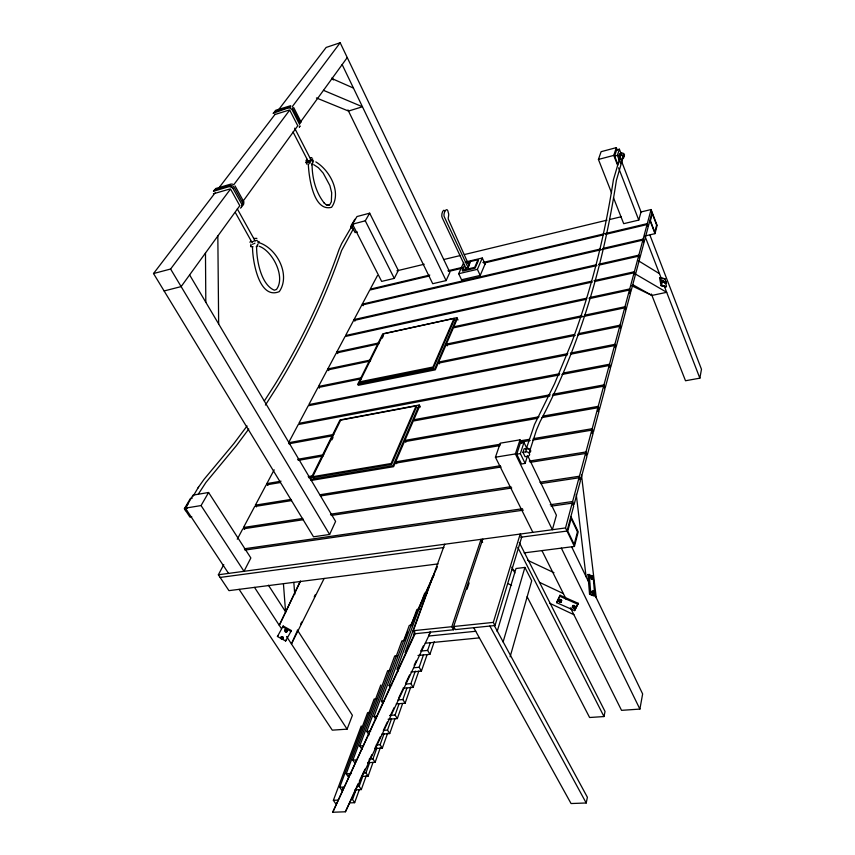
<?xml version="1.0" encoding="UTF-8"?>
<svg xmlns="http://www.w3.org/2000/svg" width="855" height="855" viewBox="0 0 855 855"><rect width="100%" height="100%" fill="white"/><g stroke="black" fill="none" stroke-linecap="round" stroke-linejoin="round"><path stroke-width="1.28" d="M274.305 112.433L275.812 110.22L290.732 105.699M594.246 593.701L593.509 591.04L592.237 591.179L592.066 592.28L592.44 593.616L594.246 593.701L592.44 593.616M592.975 593.851L593.146 592.75M593.712 593.466L593.509 591.04M593.039 578.995L592.301 576.334L593.039 578.995L591.233 578.899L591.029 576.484L593.146 576.163L594.759 595.7L593.488 595.839L589.544 594.129L587.951 574.485L593.146 576.163M591.767 579.145L591.938 578.066M250.953 245.652L251.178 246.988M570.456 607.83L621.532 710.345L639.893 709.084L642.639 693.929L593.552 592.194M651.371 294.002L685.507 380.753L699.86 378.166L701.474 369.285L649.971 235.221M258.712 242.542L258.734 241.377M473.755 627.698L571.055 803.54L586.209 802.984L587.385 797.266L494.094 625.187M527.118 596.726L589.608 717.505L603.983 716.554L605.03 711.478L519.295 542.508M577.895 604.271L578.14 603.277L560.025 595.262L556.594 602.647L574.624 610.62L577.895 604.271L559.769 596.256L560.025 595.262M574.977 607.467L574.079 606.537L574.325 605.543L572.989 605.479L572.294 607.339L574.528 608.333L575.223 606.473L574.325 605.543M574.528 608.333L575.223 606.473M574.624 610.62L578.14 603.277M572.294 607.339L572.989 605.479M573.192 608.268L573.438 607.274L572.54 606.345M560.976 602.337L561.66 600.467L560.762 599.537L559.427 599.483L558.988 600.349L558.732 601.343L559.64 602.273L560.976 602.337L561.66 600.467M558.732 601.343L559.427 599.483M559.64 602.273L559.897 601.279L558.988 600.349M561.404 601.46L560.506 600.531L560.762 599.537M524.136 552.886L574.432 546.452L578.204 531.831L570.905 516.495M644.595 236.066L654.994 233.639L657.11 225.421L651.083 209.539L640.716 212.04M273.514 113.202L274.989 111.3L290.572 106.896M652.098 212.2L648.336 226.308L647.299 223.615L651.083 209.539M574.432 546.452L565.529 527.941L572.187 503.146L551.08 506.171M579.006 477.785L580.417 480.831L574.079 504.61L572.626 501.522L579.006 477.785L540.766 483.599M585.536 453.471L586.915 456.495L580.834 479.281L579.423 476.235L585.536 453.471L530.175 462.341M591.81 430.14L593.146 433.132L587.31 455.01L585.942 451.974L591.81 430.14L532.793 440.069M597.827 407.739L599.131 410.71L593.53 431.711L592.194 428.708L597.827 407.739L541.61 417.614M603.609 386.204L604.88 389.153L599.494 409.331L598.201 406.36L603.609 386.204L552.416 395.576M609.177 365.502L610.417 368.42L605.233 387.828L603.961 384.889L609.177 365.502L561.949 374.469M614.531 345.57L615.739 348.455L610.759 367.148L609.519 364.23L614.531 345.57L571.332 354.066M619.693 326.375L620.869 329.239L616.07 347.237L614.863 344.351L619.693 326.375L577.895 334.861M624.663 307.875L625.817 310.707L621.179 328.053L620.003 325.199L624.663 307.875L445.893 345.238L438.647 362.06L439.523 363.813M629.451 290.027L630.584 292.827L626.117 309.563L624.962 306.742L629.451 290.027L589.02 298.716M634.079 272.809L635.19 275.577L630.872 291.737L629.75 288.937L634.079 272.809L595.027 281.423M638.557 256.179L639.626 258.926L635.468 274.519L634.367 271.751L638.557 256.179L599.505 264.997M642.875 240.105L643.922 242.82L639.903 257.9L638.824 255.153L642.875 240.105L361.761 305.096L354.045 319.588L354.9 321.191M647.043 224.566L648.079 227.259L644.189 241.837L643.131 239.122L647.043 224.566L605.586 234.366M592.088 433.325L592.772 430.749M597.934 411.479L598.618 408.904M629.579 293.254L630.263 290.689M299.742 126.198L299.336 127.181M613.495 197.74L623.701 223.679L638.77 220.088L641.036 211.965L621.083 160.013M510.114 656.822L531.714 580.759L524.906 567.421L516.003 568.511L497.15 631.524M503.103 641.966L524.906 567.421M495.013 625.518L521.732 537.1L520.193 534.054L493.314 622.397L495.013 625.518L455.373 629.59L453.642 626.512L482.765 539.099M623.028 156.85L622.419 158.774A2.191 1.934 13.2 0 0 623.755 156.358A2.191 1.934 13.2 0 0 620.986 155.033L618.935 155.567L620.367 159.308M529.502 451.729L536.438 430.129L540.082 421.654C579.743 346.628 603.641 264.056 616.391 180.373L623.06 157.406M527.118 448.95L523.987 442.452L520.396 443.05L516.741 454.187L521.507 463.966L525.12 463.389L527.492 455.929M622.547 157.459L620.58 163.626L617.385 155.332L619.383 149.198L616.626 149.924L614.617 156.059L617.812 164.342M526.049 449.538L534.482 424.54L554.532 383.788L571.578 342.737C591.297 290.134 604.827 235.339 613.398 179.849L620.174 156.775M525.643 451.846A2.95 2.17 18.1 0 1 529.395 453.62A2.95 2.17 18.1 0 1 527.77 456.26L525.098 456.698L522.971 452.284L525.643 451.846L526.766 448.362A2.939 2.159 18.1 0 1 530.335 449.848A2.939 2.159 18.1 0 1 529.544 452.584M620.986 155.033L621.596 153.109L619.554 153.654L618.935 155.567M522.971 452.284L524.094 448.8L526.766 448.362M525.12 463.389L520.364 453.588L523.987 442.452M528.123 456.591L556.413 515.223L552.362 529.715L515.394 453.93L520.043 439.833L500.282 443.179L495.43 457.211L532.857 532.344M617.62 165.346L613.772 155.396L616.327 147.637L601.108 151.688L598.425 159.436L611.549 192.792M430.514 632.144L345.409 811.79L332.723 812.25L415.103 633.726L453.556 629.772L454.4 627.239M467.044 589.223L469.149 582.886M453.556 629.772L451.825 626.704L481.055 539.334L482.626 542.337M417.988 655.454L429.915 654.332L434.244 641.742M410.988 672.019L421.408 671.09L427.062 654.748M402.908 688.222L413.147 687.377L418.822 671.068M429.915 654.332L427.628 650.42L430.247 642.875M396.303 703.879L405.12 703.205L410.806 686.928M430.193 631.674L428.676 636.035L475.733 631.268M421.408 671.09L419.142 667.274L423.514 654.706M388.106 719.247L397.308 718.595L402.577 703.601M413.147 687.377L410.892 683.637L415.284 671.1M381.95 734.082L389.709 733.569L394.989 718.606M405.12 703.205L402.876 699.55L406.841 688.286M380.454 736.529L374.736 748.595L382.324 748.136L387.614 733.216M397.308 718.595L395.085 715.026L399.061 703.783M382.324 748.136L380.133 744.716L384.119 733.526M367.607 762.724L375.131 762.318L380.422 747.441M389.709 733.569L387.507 730.074L391.494 718.863M354.825 789.87L361.291 789.571L366.239 775.795M375.131 762.318L372.951 758.962L376.948 747.815M361.547 776.447L368.12 776.126L373.058 762.307M349.545 802.888L354.643 802.685L359.143 790.202M368.12 776.126L365.961 772.845L369.574 762.799M405.067 652.579L432.716 576.356M415.103 633.726L413.339 630.701L444.675 544.24M356.129 789.55L352.517 799.532L354.643 802.685M413.403 635.404L414.75 631.653M361.291 789.571L359.153 786.365L362.766 776.351M345.409 811.79L358.181 783.597M390.243 687.324L389.111 685.475L416.898 609.476L419.495 609.188M375.708 719.205L374.02 716.554L401.903 640.865L404.415 640.619M382.591 703.045L381.458 701.228L409.299 625.379L411.854 625.112M369.018 734.926L366.784 731.463L394.689 655.967L397.329 655.71M355.092 763.419L352.891 760.095L380.806 685.015M342.802 787.957L341.872 790.448L339.713 787.263L367.607 712.643L370.097 712.461M361.964 749.365L359.752 745.966L387.657 670.673L390.265 670.438M349.781 773.369L348.402 777.11L346.222 773.85L374.127 698.995L376.649 698.802M332.723 812.25L414.835 633.138M335.523 803.444L333.375 800.323L361.248 725.959M666.398 283.433L666.002 281.306L665.008 281.509L665.04 283.037L666.398 283.433L666.002 281.306M665.414 283.646L665.008 281.509M239.101 589.341L332.274 730.159L347.098 729.144L352.41 715.325L297.38 630.06M214.338 190.184L215.823 188.485L231.096 184.028L232.902 184.253M662.069 282.684L661.674 280.536L662.668 280.322L663.245 282.011L662.069 282.684L661.674 280.536M663.063 282.471L662.668 280.322M485.074 264.045L480.221 275.428L461.55 279.767M480.392 275.791L477.389 269.336L482.284 257.996L466.232 261.822M419.217 405.014L393.043 465.665L310.429 479.495L339.991 419.955L419.217 405.014L420.286 407.066M456.891 317.675L434.8 368.868L357.657 384.376L382.741 333.867L456.891 317.675L458.002 319.973M396.677 463.688L395.683 461.86L404.34 441.736L537.688 418.309M405.879 442.238L404.907 440.421L413.254 421.034L549.786 396.057M419.73 405.997L413.799 419.762L550.192 394.754M447.229 345.869L446.363 344.127L453.374 327.86L586.412 299.282M457.35 318.626L453.834 326.792L586.744 298.192M312.684 476.705L340.728 420.136L416.086 405.933L391.109 463.506L312.684 476.705L313.721 478.479M359.72 381.822L383.51 333.845L454.037 318.445L432.951 367.041L359.72 381.822L360.65 383.532M416.545 406.83L391.611 464.425L313.197 477.592M454.454 319.31L433.399 367.928L360.179 382.677M478.415 260.561L475.102 268.192L462.587 271.131L464.041 267.872M464.618 264.858L462.192 270.298L474.707 267.348L478.02 259.728L466.841 262.389M297.551 630.327L291.437 643.933L324.152 578.461M461.721 280.119L458.686 273.718L463.763 262.41M277.864 635.575L277.437 636.483L285.613 640.983L286.03 640.074M291.416 630.573L290.999 631.492L282.759 626.939L283.176 626.031L291.416 630.573L285.613 640.983M404.372 639.412L407.675 632.123M410.988 624.845L414.301 617.567M415.402 615.14L437.461 566.609M404.287 640.502L405.943 636.868M410.913 625.946L415.327 616.252M418.084 610.181L424.7 595.636M425.801 593.21L434.084 575.009M286.051 632.176L287.365 630.979L287.141 630.082L285.121 629.74L284.929 631.556L286.051 632.176L287.365 630.979M282.93 639.027L283.123 637.221L282 636.612L280.697 637.798L282.043 639.305L282.93 639.027L283.123 637.221M286.949 631.898L287.141 630.082M280.932 638.696L281.124 636.889M280.697 637.798L282 636.612M284.704 630.659L286.019 629.462M215.118 192.867L153.526 273.536L313.507 536.801L329.613 534.471L335.598 521.422L189.607 274.904M347.953 109.932L432.716 283.71L446.096 280.59L449.88 272.35L340.172 42.75L326.15 47.442L278.335 110.071M300.383 580.962L279.275 625.304L300.34 581.507M213.451 191.189L214.829 189.778L229.952 185.364L232.646 185.898L234.078 187.213L242.745 202.934L242.873 205.104L241.388 206.792M359.324 781.181L365.032 769.115M367.885 763.077L371.882 754.634M383.307 730.491L387.304 722.048M390.158 716.009L394.155 707.566M398.719 697.904L402.716 689.461M405.58 683.423L409.577 674.969M414.141 665.318L416.428 660.488M420.991 650.837L423.278 646.006M331.879 439.865L333.044 437.514M382.206 338.185L383.361 335.844M359.784 382.046L358.17 385.316L435.302 369.841L438.155 363.204L575.287 335.384M300.533 624.374L301.719 621.991M314.213 596.961L315.399 594.578M556.594 602.647L559.769 596.256M394.273 278.388L398.323 270.479L369.681 213.173L356.973 216.55L352.484 224.181L381.651 281.402L394.273 278.388L365.277 220.804L369.681 213.173M438.091 563.894L228.948 590.645L218.367 574.774L223.775 564.599M237.263 539.227L242.745 528.914L303.407 519.69M244.626 529.234L243.504 527.492L254.662 506.513L291.566 500.592M256.479 506.876L255.389 505.145L266.14 484.913L280.365 482.53M267.904 485.319L266.846 483.599L274.166 469.823M289.578 444.429L288.573 442.74L298.245 424.54L559.32 374.971M319.417 388.149L318.477 386.492L327.23 370.033L370.194 361.056M328.715 370.6L327.807 368.954L336.272 353.019L378.69 343.913M337.725 353.607L336.827 351.971L345.035 336.539L592.419 282M363.097 305.727L362.264 304.145L369.745 290.069L429.349 275.994M377.493 275.502L370.236 289.15L429.798 275.064M306.389 162.375L306.806 164.171M277.437 636.483L283.176 626.031M241.559 207.167L241.794 204.26L232.795 188.143M257.644 242.125L257.964 241.559M201.064 505.562L208.599 492.491L250.857 557.973L244.006 571.311L201.064 505.562L185.375 508.137L228.552 573.395M198.253 494.243L205.97 482.38L236.418 445.615L248.762 429.018M353.211 229.151L341.605 250.472C325.21 297.839 303.696 343.411 277.512 386.15L265.413 405.078M191.798 516.805L189.938 517.104L184.391 508.714L190.43 498.444L192.29 498.134M357.347 231.994L355.071 232.581L351.341 225.282L354.889 219.254M185.375 508.137L193.038 495.12L208.599 492.491M352.955 223.85L351.854 225.731A1.988 1.582 31.5 0 0 351.01 227.815M193.166 496.135L197.911 488.098M352.11 225.773L341.69 243.547L339.05 249.478C322.602 296.738 301.013 342.203 274.765 384.803L264.355 400.974M198.403 487.297L204.067 479.313L233.907 443.531L247.052 425.982M197.751 488.344L198.563 487.04M239.892 205.574L181.132 286.596L164.117 290.957M243.034 201.246L297.882 125.621M300.233 122.383L347.248 57.563M153.526 273.536L170.605 269.026L230.594 188.976M233.789 184.701L289.781 109.996M292.175 106.79L340.172 42.75M218.367 188.624L275.096 114.314M273.087 113.288L288.285 107.922L290.091 108.083L292.036 109.622L299.592 124.445M300.126 126.07L299.368 126.807M241.377 207.412L240.437 208.128M254.544 240.693L252.172 241.986M242.35 205.467L243.718 204.067L243.835 201.994M311.648 164.823L312.62 163.487M213.515 191.264L229.129 186.636L231.342 187.042M253.55 238.46L256.906 238.353M275.096 114.485L288.883 110.135M282.46 638.396L283.347 638.119M214.883 193.358L229.653 189.062M352.484 224.181L365.277 220.804M598.425 159.436L613.772 155.396M351.341 225.282L353.628 224.673M614.617 156.059L617.385 155.332M396.944 270.811L424.176 264.248M443.627 259.557L460.482 255.495M464.372 254.555L606.997 220.163M609.594 219.543L621.264 216.732M447.924 270.779L462.16 267.401M482.872 262.506L647.299 223.615M448.79 271.398L461.743 268.342M483.78 263.137L602.989 234.975M465.825 267.957L468.027 267.433L470.207 262.506L468.006 263.03L468.989 265.114M458.686 273.718L477.389 269.336M362.264 304.145L600.221 249.051M602.828 248.452L643.131 239.122M354.045 319.588L595.914 264.868M598.511 264.281L638.824 255.153M596.908 265.584L353.532 320.572L345.58 335.534L591.436 281.231M594.043 280.654L634.367 271.751M659.547 277.715L665.008 278.826L666.473 286.628L665.479 286.842L661.022 285.591L659.547 277.715L665.008 278.826M661.492 280.996L662.486 280.782M662.048 281.156L663.042 280.942M336.827 351.971L379.214 342.855M589.352 297.626L629.75 288.937M661.695 282.075L662.689 281.851M662.251 282.225L663.245 282.011M664.837 281.968L665.831 281.755M665.382 282.129L666.376 281.915M665.04 283.037L666.024 282.823M665.585 283.187L666.579 282.973M661.022 285.591L666.473 286.628M631.663 285.72L651.938 295.435L666.686 292.314L634.816 273.685M327.807 368.954L370.728 359.966M446.363 344.127L581.945 315.752M584.553 315.206L624.962 306.742M318.477 386.492L360.692 377.91M438.647 362.06L574.336 334.487M578.258 333.685L620.003 325.199M361.409 378.776L317.889 387.604L308.847 404.607L567.784 353.628M570.392 353.104L614.863 344.351M567.41 354.836L308.228 405.762L298.876 423.353L559.715 373.71M563.637 372.962L609.519 364.23M288.573 442.74L333.824 434.436M552.822 394.273L603.961 384.889M289.204 443.734L333.204 435.687M297.561 459.338L323.767 454.721M404.907 440.421L539.024 416.791M542.968 416.096L598.201 406.36M298.203 460.396L323.126 456.014M266.846 483.599L281.049 481.194M308.174 476.62L312.054 475.968M395.683 461.86L500.485 444.183M520.139 440.87L529.309 439.32M533.242 438.658L592.194 428.708M308.805 477.742L312.674 477.09M500.004 445.583L395.096 463.228L393.61 466.68L311.006 480.467M519.68 442.27L530.175 440.507M495.43 457.211L515.394 453.93M184.391 508.714L187.181 508.255M516.741 454.187L520.364 453.588M255.389 505.145L290.946 499.427M319.92 494.767L500.335 465.751M529.309 461.091L585.942 451.974M320.572 495.943L501.169 466.99M243.504 527.492L302.788 518.44M330.447 514.218L510.927 486.687M539.9 482.263L579.423 476.235M331.099 515.48L511.75 488.002M244.359 548.782L522.533 508.736M550.214 504.749L572.626 501.522M244.904 550.086L523.367 510.146M218.367 574.774L565.529 527.941M220.141 577.435L443.895 547.51M520.684 537.239L567.025 531.051L573.652 506.224L572.187 503.146M427.34 592.825L424.7 593.135L396.966 669.262L398.12 671.154M592.836 576.58L591.029 576.484M590.869 577.563L592.13 577.424M591.233 578.899L592.504 578.75M592.066 592.28L593.338 592.141M589.544 594.129L594.759 595.7M413.339 630.701L451.825 626.704M453.642 626.512L493.314 622.397M425.266 643.217L479.388 637.873M420.991 651.05L427.628 650.42M413.927 667.734L419.142 667.274M389.111 685.475L391.665 685.261M405.762 684.075L410.892 683.637M381.458 701.228L383.981 701.036M397.842 699.946L402.876 699.55M374.02 716.554L376.66 716.362M389.816 715.411L395.085 715.026M366.784 731.463L370.675 731.196M383.617 730.33L387.507 730.074M359.752 745.966L363.567 745.731M376.307 744.951L380.133 744.716M352.891 760.095L356.653 759.881M369.189 759.176L372.951 758.962M346.222 773.85L351.48 773.583M363.332 772.973L365.961 772.845M339.713 787.263L343.603 787.081M356.556 786.482L359.153 786.365M333.375 800.323L338.484 800.109M559.17 600.477L560.506 600.531M572.743 606.473L574.079 606.537M258.584 242.499C276.999 248.046 290.892 274.989 279.286 291.63C258.766 300.201 252.385 259.931 252.524 246.678M306.881 163.284L305.727 162.471M259.161 246.251C272.734 251.081 285.848 276.999 276.464 289.46L274.337 290.208C261.363 284.768 256.5 261.256 256.607 246.358M316.435 97.951L348.498 111.054L362.445 106.768L323.479 90.331M326.14 204.634L329.004 205.296L327.262 205.264L329.699 204.815L331.345 201.791L331.687 192.749L329.912 185.621L323.222 173.159L318.391 167.719L313.678 164.63M331.997 78.596L353.446 88.065M592.237 591.179L592.772 591.414M251.317 246.358L250.536 245.823M587.951 574.485L590.901 575.853M512.102 569.43L514.486 570.552M539.526 582.362L563.37 593.605M508.02 583.623L511.611 585.322M549.915 603.363L573.855 614.649M527.631 560.271L553.976 572.7M315.826 161.905C329.741 170.209 341.989 192.642 331.58 207.295C313.4 212.072 308.933 177.017 308.356 164.844M231.288 187.01L232.827 188.186M281.584 637.52L282.706 638.14M285.602 630.37L286.724 630.99M632.786 284.694L651.938 295.435M638.3 260.69L659.494 273.707M258.841 241.847L259.375 242.542M324.195 203.084L326.418 204.847M292.367 107.954L300.394 123.344M324.43 203.266C315.442 192.151 311.99 177.327 312.054 163.252M254.501 587.374L281.477 628.682M286.575 636.494L347.098 729.144M268.417 585.183L285.794 612.105M170.605 269.026L329.613 534.471M444.985 210.704C442.655 208.16 440.827 216.037 442.27 217.843L466.007 268.352M237.316 208.898L255.079 240.875M235.456 212.724L251.979 242.393M231 189.821L239.507 205.189M235.05 185.909L243.707 201.62M489.862 626.052L586.209 802.984M416.086 405.933L417.016 407.728M511.792 567.132L514.86 573.053M293.041 131.948L308.249 161.488M294.686 128.165L310.472 158.912M290.112 110.819L297.519 125.29M293.65 107.452L301.184 122.244M517.799 547.35L603.983 716.554M541.952 550.609L566.299 599.483M332.168 77.57L333.343 79.964M561.35 548.119L639.893 709.084M454.037 318.445L454.871 320.165M520.043 439.833L521.774 443.424M571.61 546.719L589.512 583.815M342.15 64.585L446.096 280.59M468.219 267.829L444.504 217.266C442.334 214.199 447.208 204.858 448.309 212.767A2.234 0.908 75.9 0 1 448.629 213.793L448.704 214.723A25.789 10.527 75.6 0 1 448.223 217.875L448.266 218.859A1.849 0.748 76 0 0 448.533 219.671L469.213 265.82M482.284 257.996L485.234 264.409M618.582 167.837L638.77 220.088M644.916 235.991L661.407 278.677M664.025 285.442L699.86 378.166M619.383 149.198L621.19 153.921M616.327 147.637L617.278 150.117M649.918 220.344L654.994 233.639M285.121 629.74L285.356 630.648M660.541 277.49L662.016 285.378M581.464 474.91L596.266 597.827M576.249 494.361L586.081 576.708M589.213 574.336L590.816 593.99M293.821 582.383L294.751 594.375M283.454 584.051L285.57 611.763M217.833 235.98L218.656 323.97M205.478 253.016L205.809 302.264M351.95 225.496A1.977 1.582 31.5 0 1 352.549 224.021M351.64 228.007A1.507 1.197 31.5 0 1 352.078 226.115M352.367 225.228A1.496 1.197 31.5 0 1 352.677 225.1M528.101 448.961A2.223 1.635 18.1 0 1 528.657 449.164M529.534 449.826A2.223 1.635 18.1 0 1 529.79 451.526M186.689 511.13A2.586 1.667 28.7 0 1 184.883 509.153A2.586 1.667 28.7 0 1 186.016 507.678M186.839 506.192A2.586 1.667 28.7 0 1 186.807 505.262M187.042 504.888A2.586 1.667 28.7 0 1 187.897 504.471M621.596 153.109A2.18 1.934 13.1 0 1 623.541 156.647M620.313 157.662A1.657 1.464 13.2 0 1 620.869 155.578A1.657 1.464 13.2 0 1 623.177 156.38A1.657 1.464 13.2 0 1 622.216 158.325M623.252 156.893A1.657 1.464 13.1 0 1 622.932 157.128M623.37 155.108A1.657 1.464 13.1 0 1 623.648 155.834M313.09 162.514A3.42 1.112 -27.2 0 1 312.502 162.995M308.74 164.63A3.42 1.112 -27.2 0 1 308.195 164.641M313.219 160.964A3.42 1.112 -27.2 0 1 313.593 161.071M312.951 160.954A3.42 1.112 -27.2 0 1 312.535 161.413M310.44 162.792A3.42 1.112 -27.2 0 1 308.858 163.391M311.402 159.212A3.431 1.101 -27.2 0 1 310.814 159.693M310.098 160.163A3.431 1.101 -27.2 0 1 309.307 160.59M308.495 160.932A3.431 1.101 -27.2 0 1 307.041 161.328M306.496 161.339A3.431 1.101 -27.2 0 1 305.94 160.996M306.208 160.248A3.431 1.101 -27.2 0 1 307.223 159.308M310.29 157.812A3.431 1.101 -27.2 0 1 310.974 157.673M311.519 157.662A3.431 1.101 -27.2 0 1 311.904 157.78M312.47 158.88A3.42 1.101 -27.2 0 1 312.396 159.853M311.968 160.312A3.42 1.101 -27.2 0 1 311.38 160.793M310.664 161.264A3.42 1.101 -27.2 0 1 309.873 161.691M309.072 162.044A3.42 1.101 -27.2 0 1 307.608 162.429M306.774 161.349A3.42 1.101 -27.2 0 1 307.202 160.89M257.077 245.214A1.731 0.609 -28.5 0 1 257.537 245.738A1.731 0.609 -28.5 0 1 256.19 246.828M258.178 243.867A3.751 1.325 -28.5 0 1 257.686 244.412M252.941 246.71A3.751 1.325 -28.5 0 1 252.364 246.678M256.243 240.373A3.762 1.325 -28.5 0 1 255.752 240.918M249.938 242.296A3.762 1.325 -28.5 0 1 250.729 241.249M254.94 243.173A3.762 1.325 -28.5 0 1 254.074 243.643M253.198 244.017A3.762 1.325 -28.5 0 1 252.364 244.263M251.071 244.348A3.762 1.325 -28.5 0 1 250.686 244.177M257.077 240.319A3.762 1.325 -28.5 0 1 257.237 240.629M213.504 194.042A2.501 1.902 37.6 0 1 213.461 193.583M623.22 155.193A1.475 1.304 13.1 0 1 623.477 155.845M577.467 531.778L574.197 544.443L567.784 531.094L571.14 518.483L577.467 531.778M656.64 225.089L654.802 232.207L650.409 220.686L652.29 213.622L656.64 225.089"/></g></svg>
